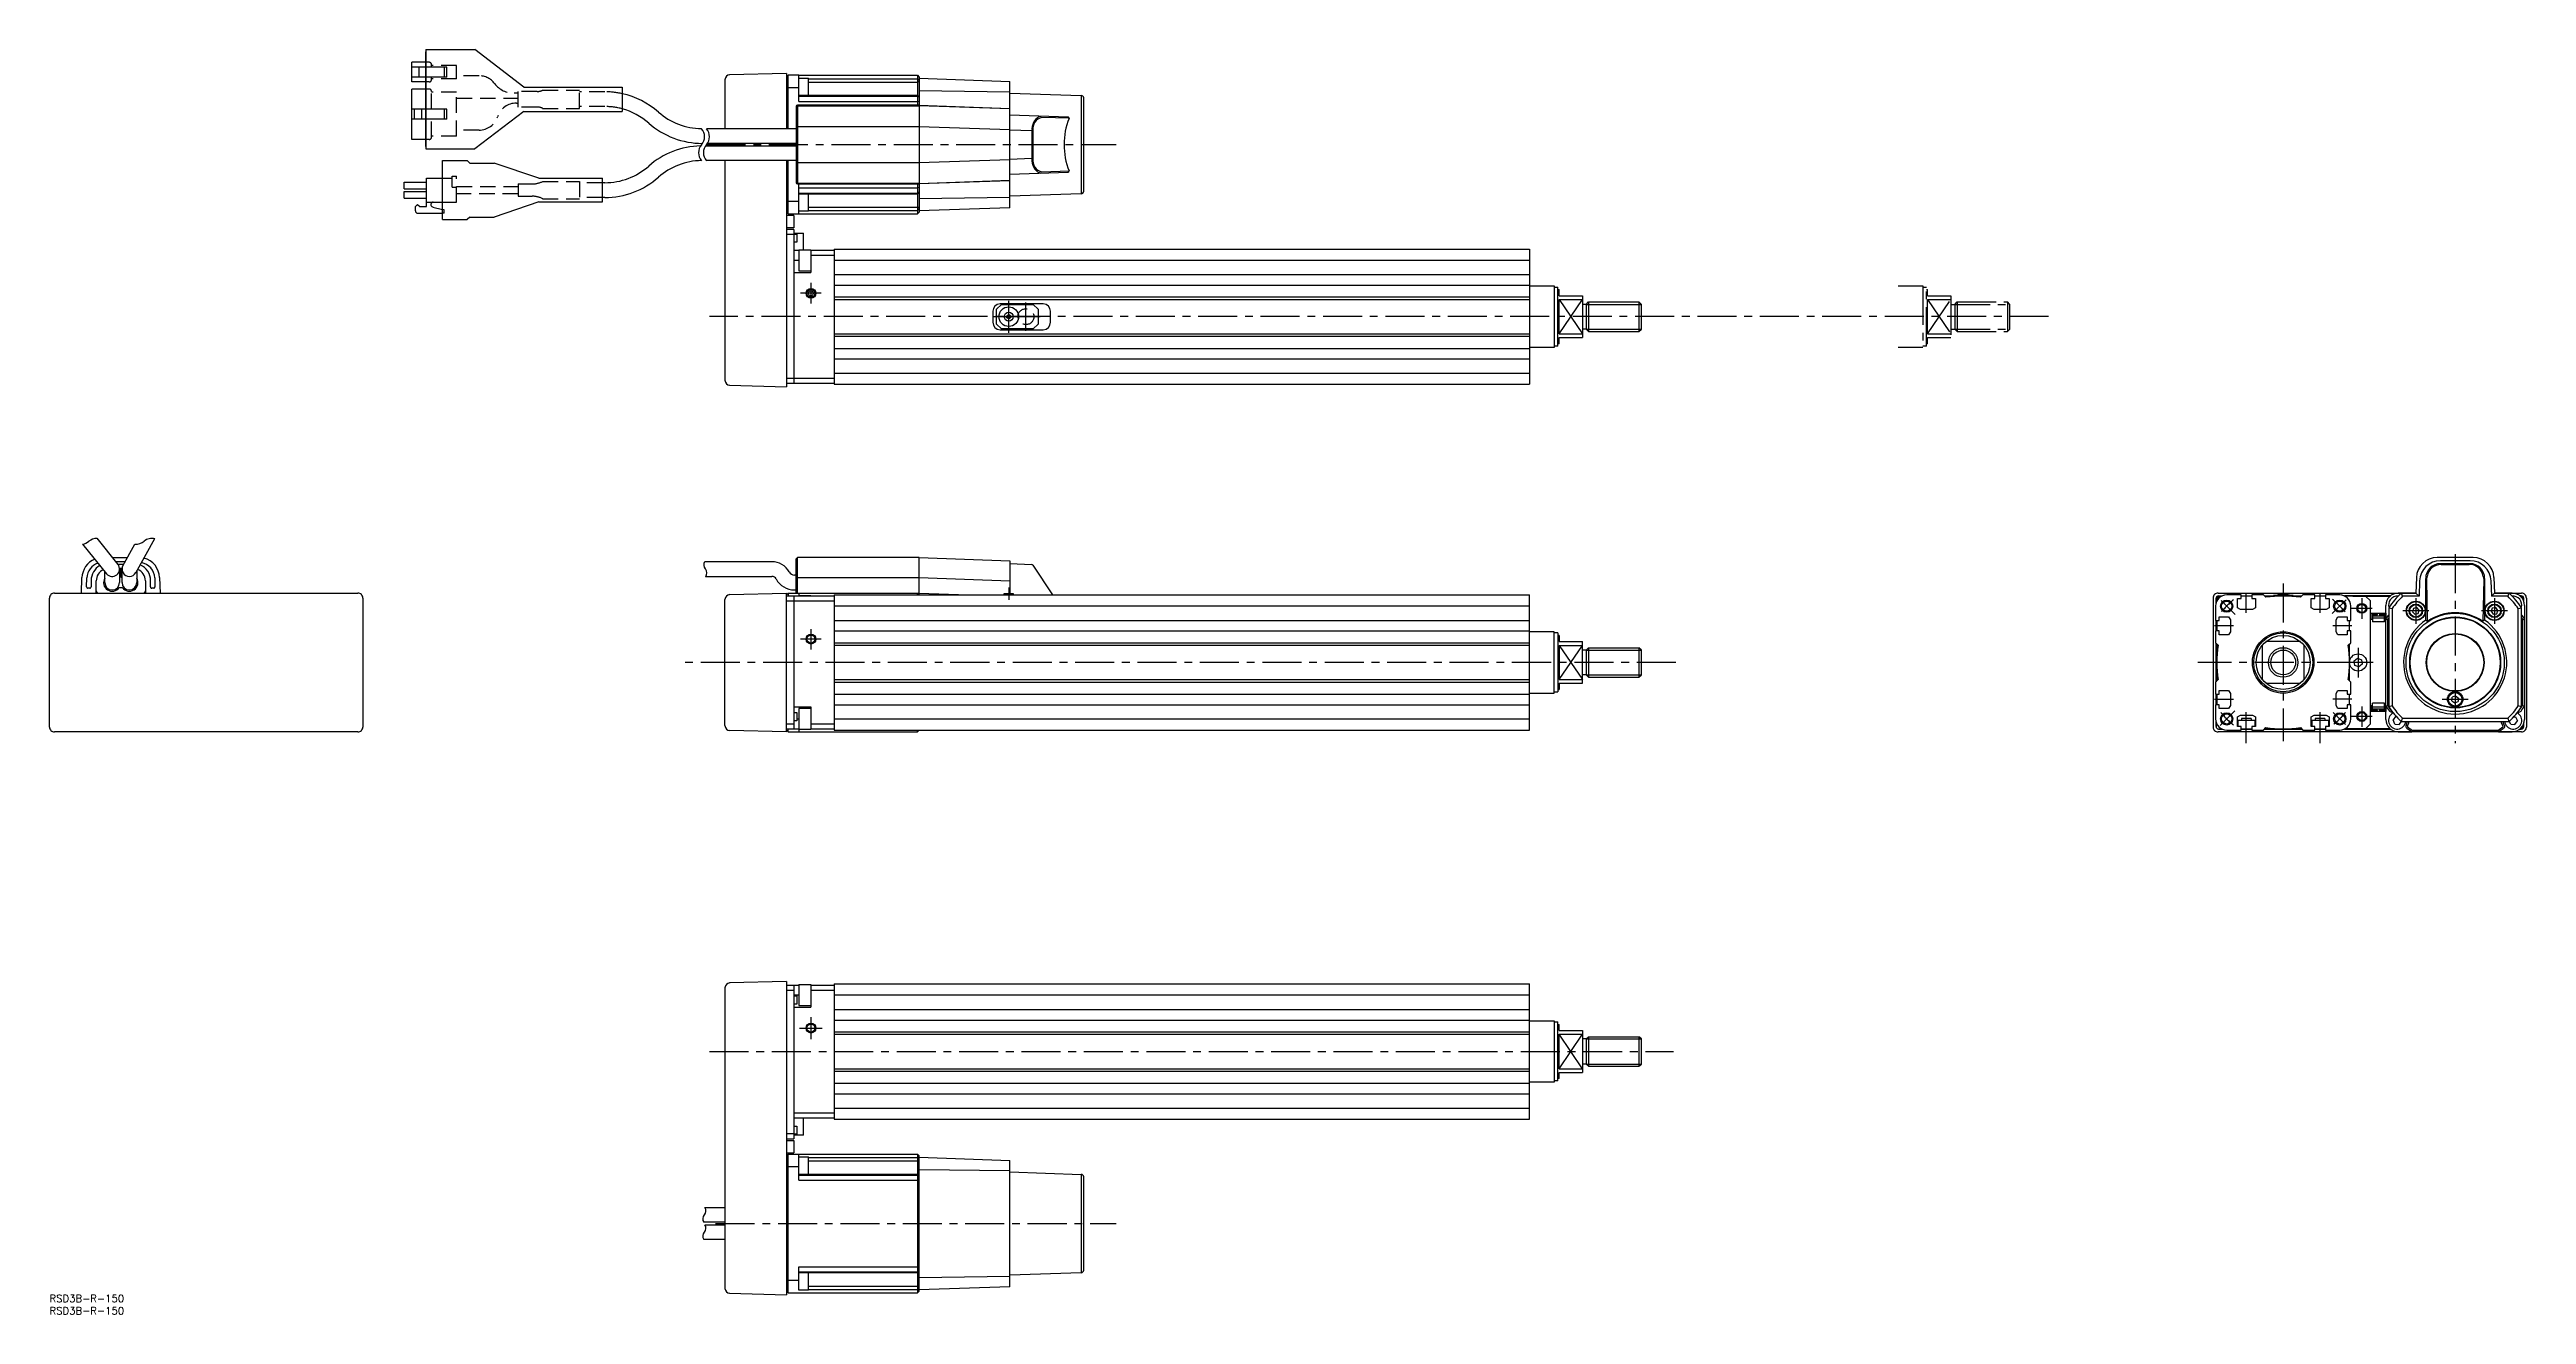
# Model space of a CAD drawing. Extents: x 0 to 1008, y -8 to 507.
import ezdxf

# ---------------------------------------------------------------- set-up
doc = ezdxf.new("R2010")
doc.units = 0
doc.header["$LTSCALE"] = 0.5
for name, pattern in [('CENTER', [50.8, 31.75, -6.35, 6.35, -6.35]), ('DASHED', [19.05, 12.7, -6.35]), ('PHANTOM', [63.5, 31.75, -6.35, 6.35, -6.35, 6.35, -6.35])]:
    doc.linetypes.add(name, pattern=pattern)
for name, color, linetype in [('MSM_CENTER', 1, 'CENTER'), ('MSM_CONTINUOUS', 7, 'CONTINUOUS'), ('MSM_DASHED', 4, 'DASHED'), ('MSM_IMAGINARY', 6, 'PHANTOM'), ('MSM_NARROW', 5, 'CONTINUOUS'), ('MSM_PART_NUMBER', 7, 'CONTINUOUS')]:
    doc.layers.add(name, color=color, linetype=linetype)
doc.styles.get("Standard").update_dxf_attribs({"font": 'txt.shx', "height": 3, "bigfont": 'bigfont.shx'})

msp = doc.modelspace()

# ---------------------------------------------------------------- linework, layer by layer
at = {"layer": 'MSM_CENTER'}
for p, q in [((267.4, 468), (434.1, 468)), ((314.1, 407.5), (305.7, 407.5)), ((309.9, 411.7), (309.9, 403.3)), ((390.4, 391.4), (390.4, 404.5)), ((397.4, 392.2), (397.4, 403.8)), ((813.6, 398), (268.6, 398)), ((383.8, 398), (396.9, 398)), ((391.6, 398), (403.2, 398)), ((979.1, 301.4), (979.1, 224.5)), ((390.4, 287.8), (390.4, 282.8)), ((889.5, 276.8), (883.9, 282.5)), ((894.1, 277.5), (894.1, 285.3)), ((909.1, 289.4), (909.1, 225.2)), ((924.1, 277.5), (924.1, 285.3)), ((929.1, 277.2), (934.7, 282.8)), ((941.1, 283.4), (941.1, 275.1)), ((963.1, 283.5), (963.1, 273)), ((995.1, 283.5), (995.1, 273)), ((881.1, 272.3), (888.9, 272.3)), ((929.3, 272.3), (937.1, 272.3)), ((945.3, 279.3), (936.9, 279.3)), ((968.4, 278.3), (957.8, 278.3)), ((1000.4, 278.3), (989.8, 278.3)), ((314.1, 266.8), (305.7, 266.8)), ((309.9, 270.9), (309.9, 262.6)), ((939.6, 263.3), (939.6, 251.2)), ((661.9, 257.3), (256.3, 257.3)), ((938.8, 257.3), (874.3, 257.3)), ((945.7, 257.3), (933.6, 257.3)), ((881.1, 242.3), (888.9, 242.3)), ((937.1, 242.3), (929.3, 242.3)), ((973.8, 242.3), (984.4, 242.3)), ((979.1, 247.5), (979.1, 237)), ((889.4, 237.6), (883.5, 231.6)), ((894.1, 224.5), (894.1, 237.1)), ((924.1, 224.5), (924.1, 237.1)), ((929.5, 236.9), (934.4, 232)), ((945.3, 235.3), (936.9, 235.3)), ((941.1, 239.4), (941.1, 231.1)), ((309.9, 113), (309.9, 104)), ((305.3, 108.5), (314.4, 108.5)), ((268.6, 99), (660.9, 99)), ((271.1, 29), (434.1, 29))]:
    msp.add_line(p, q, dxfattribs=at)
for start, end in [(128.5633, 140.3935), (39.2642, 51.8761), (218.8302, 231.467), (309.3909, 321.206)]:
    msp.add_arc((909.1, 257.3), 32.5, start, end, dxfattribs=at)
at = {"layer": 'MSM_CONTINUOUS'}
for p, q in [((153.1, 506.7), (153.1, 466.3)), ((153.1, 506.7), (173.1, 506.7)), ((153.1, 467.3), (153.1, 505.7)), ((193.1, 491.4), (173.1, 506.7)), ((147.5, 493.5), (147.5, 501.5)), ((153.1, 501.5), (147.5, 501.5)), ((153.1, 499.5), (147.5, 499.5)), ((153.1, 495.5), (147.5, 495.5)), ((150.5, 495.5), (150.5, 499.5)), ((274.9, 494.4), (274.9, 474.5)), ((299.9, 497), (276.8, 496.4)), ((299.9, 497), (299.9, 474.5)), ((300.6, 496.2), (299.9, 495.5)), ((300.6, 474.5), (300.6, 496.2)), ((304.9, 496.2), (300.6, 496.2)), ((304.9, 485.6), (304.9, 496.2)), ((304.9, 496.2), (353.2, 496.2)), ((304.9, 495.1), (308.9, 495.1)), ((308.9, 488.1), (308.9, 495.1)), ((308.9, 494.7), (353.2, 494.7)), ((353.2, 496.2), (353.2, 484)), ((353.2, 496.2), (353.9, 495.5)), ((353.9, 494.2), (353.2, 494.7)), ((353.9, 495.5), (353.9, 440.5)), ((353.9, 495), (390.9, 493.7)), ((153.1, 493.5), (147.5, 493.5)), ((153.1, 490.6), (147.5, 490.6)), ((147.5, 470.1), (147.5, 490.6)), ((193.1, 491.4), (233.1, 491.4)), ((233.1, 491.4), (233.1, 481.5)), ((299.9, 491.2), (304.9, 491.2)), ((353.9, 484), (304.4, 484)), ((304.4, 484), (304.4, 452)), ((304.9, 488.1), (353.2, 488.1)), ((304.9, 487.7), (353.2, 487.7)), ((304.9, 485.6), (353.2, 485.6)), ((308.9, 493.4), (353.2, 493.4)), ((353.9, 493.8), (353.2, 493.4)), ((353.2, 488.1), (353.9, 487.4)), ((353.9, 487.3), (353.2, 487.7)), ((353.9, 485.4), (353.2, 485.6)), ((390.9, 489.4), (353.9, 489.9)), ((353.9, 484), (390.9, 482.7)), ((390.9, 442.3), (390.9, 493.7)), ((390.9, 489), (419.9, 488)), ((419.9, 488), (419.9, 448)), ((420.9, 449), (420.9, 487)), ((153.1, 482.4), (147.5, 482.4)), ((153.1, 478.4), (147.5, 478.4)), ((148.5, 478.4), (148.5, 482.4)), ((151.5, 478.4), (151.5, 482.4)), ((193.1, 481.5), (173.1, 466.3)), ((174.8, 473.9), (174.2, 473.9)), ((193.1, 481.5), (233.1, 481.5)), ((267.4, 474.5), (303.9, 474.5)), ((303.9, 483.5), (303.9, 452.5)), ((353.9, 475.3), (303.9, 475.3)), ((304.4, 483.8), (353.9, 483.8)), ((390.9, 482.5), (353.9, 483.8)), ((390.9, 474), (353.9, 475.3)), ((414.6, 479.2), (390.9, 480)), ((390.9, 474), (399.8, 473.7)), ((403.5, 479.5), (402.9, 479.4)), ((415, 478.7), (403.9, 479)), ((153.1, 470.1), (147.5, 470.1)), ((153.1, 466.3), (173.1, 466.3)), ((267, 467.5), (303.9, 467.5)), ((303.9, 468.5), (267.7, 468.5)), ((274.9, 468.5), (274.9, 467.5)), ((299.9, 468.5), (299.9, 467.5)), ((300.6, 467.5), (300.6, 468.5)), ((399.8, 473.7), (399.8, 462.3)), ((399.8, 473.7), (400.2, 473.7)), ((400.2, 473.7), (400.2, 462.3)), ((153.4, 442.8), (153.4, 454.3)), ((153.4, 454.3), (160, 454.3)), ((160, 437.5), (160, 461.5)), ((160, 461.5), (170, 461.5)), ((171, 460.5), (170, 461.5)), ((171, 460.5), (181, 460.5)), ((199.2, 454.3), (181, 460.5)), ((199.2, 454.3), (225, 454.3)), ((225, 444.7), (225, 454.3)), ((303.9, 461.5), (267.4, 461.5)), ((274.9, 461.5), (274.9, 372.1)), ((299.9, 461.5), (299.9, 369.5)), ((300.6, 439.8), (300.6, 461.5)), ((303.9, 460.7), (353.9, 460.7)), ((353.9, 460.7), (390.9, 461.9)), ((399.8, 462.3), (390.9, 462)), ((390.9, 456), (414.6, 456.8)), ((400.2, 462.3), (399.8, 462.3)), ((402.9, 456.6), (403.5, 456.4)), ((403.9, 456.9), (415, 457.3)), ((144.4, 452.7), (153.4, 452.7)), ((144.4, 450), (144.4, 452.7)), ((144.4, 450), (153.4, 450)), ((144.4, 448.9), (153.4, 448.9)), ((144.4, 446.2), (144.4, 448.9)), ((144.4, 446.2), (153.4, 446.2)), ((149.8, 443.7), (148.9, 442.8)), ((149.8, 443.7), (150.7, 442.8)), ((153.4, 444.6), (160, 444.6)), ((199.2, 444.7), (181, 438.5)), ((199.2, 444.7), (225, 444.7)), ((226, 452.5), (225, 452.5)), ((226, 446.5), (225, 446.5)), ((304.9, 444.8), (299.9, 444.8)), ((353.9, 452.2), (304.4, 452.2)), ((304.4, 452), (353.9, 452)), ((304.9, 439.8), (304.9, 452)), ((304.9, 450.4), (353.2, 450.4)), ((304.9, 448.2), (353.2, 448.2)), ((353.2, 447.8), (304.9, 447.8)), ((308.9, 440.9), (308.9, 447.8)), ((353.2, 452), (353.2, 439.8)), ((353.9, 450.6), (353.2, 450.4)), ((353.9, 448.7), (353.2, 448.2)), ((353.9, 448.5), (353.2, 447.8)), ((353.9, 452.2), (390.9, 453.5)), ((390.9, 453.2), (353.9, 452)), ((353.9, 446.1), (390.9, 446.6)), ((419.9, 448), (390.9, 447)), ((148.9, 441), (148.9, 442.8)), ((149.8, 440.1), (160, 440.1)), ((150.7, 442.8), (153.4, 442.8)), ((156, 442.6), (160, 441.6)), ((160, 437.5), (170, 437.5)), ((171, 438.5), (170, 437.5)), ((171, 438.5), (181, 438.5)), ((299.9, 440.5), (300.6, 439.8)), ((302.9, 439.2), (299.9, 439.2)), ((302.9, 434.2), (299.9, 434.2)), ((300.6, 439.8), (304.9, 439.8)), ((302.9, 439.2), (302.9, 434.2)), ((308.9, 440.9), (304.9, 440.9)), ((304.9, 439.8), (353.2, 439.8)), ((308.9, 442.5), (353.2, 442.5)), ((308.9, 441.2), (353.2, 441.2)), ((353.9, 442.2), (353.2, 442.5)), ((353.9, 441.8), (353.2, 441.2)), ((353.9, 440.5), (353.2, 439.8)), ((390.9, 442.3), (353.9, 441)), ((302.9, 433.5), (299.9, 433.5)), ((299.9, 431.5), (302.9, 431.5)), ((302.9, 433.5), (302.9, 371)), ((302.9, 432), (306.9, 432)), ((302.9, 431.6), (304.1, 431.6)), ((304.1, 428.3), (302.9, 428.3)), ((302.9, 425), (304.9, 425)), ((304.1, 431.6), (304.1, 428.3)), ((304.9, 425.2), (309.9, 425.2)), ((304.9, 425.2), (304.9, 416.7)), ((306.9, 425.2), (306.9, 432)), ((309.9, 425.2), (309.9, 416)), ((309.9, 425), (319.4, 425)), ((319.4, 425.5), (602.4, 425.5)), ((319.4, 425.5), (319.4, 370.5)), ((602.4, 425.5), (602.4, 370.5)), ((302.9, 421), (304.9, 421)), ((302.9, 416), (309.9, 416)), ((304.9, 416.7), (309.9, 416.7)), ((309.9, 423), (319.4, 423)), ((319.4, 421), (602.4, 421)), ((319.4, 415.1), (602.4, 415.1)), ((308.7, 407.5), (309.3, 408.5)), ((309.3, 406.5), (308.7, 407.5)), ((309.3, 408.5), (310.4, 408.5)), ((310.4, 406.5), (309.3, 406.5)), ((310.4, 408.5), (311, 407.5)), ((311, 407.5), (310.4, 406.5)), ((319.4, 410.8), (602.4, 410.8)), ((319.4, 406), (602.4, 406)), ((319.4, 405), (602.4, 405)), ((602.4, 410.5), (612.4, 410.5)), ((612.4, 410.5), (612.4, 385.5)), ((612.4, 410), (613.9, 410)), ((613.9, 386), (613.9, 410)), ((613.9, 409), (614.4, 409)), ((614.4, 406.5), (614.4, 409)), ((614.4, 406.5), (623.9, 406.5)), ((614.4, 391), (614.4, 405)), ((614.4, 405), (623.9, 405)), ((623.9, 406.5), (623.9, 389.5)), ((625.4, 403), (626.4, 404)), ((626.4, 404), (646.9, 404)), ((626.4, 404), (626.4, 392)), ((647.9, 403), (646.9, 404)), ((646.9, 404), (646.9, 392)), ((383.9, 400.2), (383.9, 395.7)), ((385.4, 401), (387.4, 403)), ((385.4, 395), (385.4, 401)), ((387.4, 393), (385.4, 395)), ((404.4, 403.2), (386.9, 403.2)), ((387.4, 403), (400.4, 403)), ((389.6, 398.4), (390.4, 398.8)), ((389.6, 397.5), (389.6, 398.4)), ((390.4, 397.1), (389.6, 397.5)), ((390.4, 398.8), (391.1, 398.4)), ((391.1, 397.5), (390.4, 397.1)), ((391.1, 398.4), (391.1, 397.5)), ((400.4, 403), (402.4, 401)), ((402.4, 395), (400.4, 393)), ((402.4, 401), (402.4, 395)), ((407.4, 395.7), (407.4, 400.2)), ((625.4, 403), (623.9, 403)), ((625.4, 403), (625.4, 392.9)), ((647.9, 392.9), (647.9, 403)), ((319.4, 391), (602.4, 391)), ((319.4, 390), (602.4, 390)), ((319.4, 385.1), (602.4, 385.1)), ((386.9, 392.7), (404.4, 392.7)), ((400.4, 393), (387.4, 393)), ((612.4, 385.5), (602.4, 385.5)), ((613.9, 386), (612.4, 386)), ((614.4, 387), (613.9, 387)), ((614.4, 391), (623.9, 391)), ((614.4, 387), (614.4, 389.5)), ((614.4, 389.5), (623.9, 389.5)), ((625.4, 392.9), (623.9, 392.9)), ((626.4, 392), (625.4, 392.9)), ((626.4, 392), (646.9, 392)), ((646.9, 392), (647.9, 392.9)), ((319.4, 380.8), (602.4, 380.8)), ((319.4, 375), (602.4, 375)), ((276.8, 370.1), (299.9, 369.5)), ((299.9, 373), (319.4, 373)), ((299.9, 371), (319.4, 371)), ((304.9, 371), (304.9, 370.8)), ((309.9, 370.8), (304.9, 370.8)), ((309.9, 371), (309.9, 370.8)), ((319.4, 370.5), (602.4, 370.5)), ((13.4, 305.4), (23.2, 293.4)), ((19.2, 307.8), (27.8, 297.1)), ((29.8, 296.6), (34.7, 305.4)), ((35.1, 293.7), (42.9, 307.7)), ((22.5, 289.8), (22.5, 294.2)), ((25.6, 300), (31.7, 300)), ((26.9, 298.4), (30.8, 298.4)), ((30.2, 297.2), (27.8, 297.2)), ((29.5, 295.5), (28.5, 295.5)), ((28.5, 295.3), (28.5, 289.8)), ((28.8, 295.5), (28.8, 291.8)), ((29.2, 294), (28.8, 294)), ((29.2, 291.8), (29.2, 295.5)), ((29.5, 289.8), (29.5, 295.3)), ((35.5, 294.5), (35.5, 289.8)), ((35.5, 292.6), (35.5, 289.8)), ((294, 298.3), (266.7, 298.3)), ((303.9, 292.8), (303.2, 292.8)), ((304.4, 300), (303.9, 299.5)), ((303.9, 285.5), (303.9, 299.5)), ((353.9, 300), (304.4, 300)), ((304.4, 285.5), (304.4, 300)), ((353.9, 300), (390.9, 298.7)), ((353.9, 284.8), (353.9, 300)), ((390.9, 298.7), (390.9, 285.3)), ((390.9, 297.5), (399.8, 297.1)), ((400.2, 296.9), (408.2, 284.8)), ((986.4, 300), (971.8, 300)), ((985.2, 298.7), (973.1, 298.7)), ((973.1, 297.5), (985.1, 297.5)), ((973.4, 297.1), (984.8, 297.1)), ((0, 231), (0, 283.5)), ((2, 285.5), (125.5, 285.5)), ((13, 285.5), (13.2, 291.8)), ((15.1, 288), (15.2, 291.7)), ((16.4, 287.5), (15.6, 287.5)), ((16.9, 290.6), (16.9, 288)), ((19, 285.5), (19, 290.5)), ((28.4, 287.8), (29.6, 287.8)), ((28.8, 291.8), (28.5, 291.8)), ((29.5, 291.8), (29.2, 291.8)), ((39, 290.5), (39, 285.5)), ((41.1, 288), (41.1, 290.6)), ((42.4, 287.5), (41.6, 287.5)), ((42.8, 291.7), (42.9, 288)), ((44.8, 291.8), (45, 285.5)), ((127.5, 283.5), (127.5, 231)), ((267, 292.3), (294, 292.3)), ((274.9, 231.6), (274.9, 282.9)), ((276.8, 284.9), (299.9, 285.5)), ((299.9, 229), (299.9, 285.5)), ((299.9, 284.8), (300.6, 285.5)), ((299.9, 284.8), (300.6, 285.5)), ((319.4, 284.3), (299.9, 284.3)), ((300.6, 285.5), (353.9, 285.5)), ((300.6, 285.5), (300.6, 284.3)), ((302.9, 284.3), (302.9, 230.3)), ((303.2, 286.8), (303.9, 286.8)), ((304.4, 291.8), (353.9, 291.8)), ((304.9, 285.5), (304.9, 284.3)), ((304.9, 284.5), (309.9, 284.5)), ((309.9, 284.5), (309.9, 284.3)), ((319.4, 284.8), (602.4, 284.8)), ((319.4, 284.8), (319.4, 229.8)), ((353.2, 284.8), (353.2, 285.5)), ((353.2, 285.5), (353.9, 284.8)), ((353.9, 291.8), (390.9, 290.5)), ((353.9, 285.5), (373.9, 284.8)), ((387.7, 284.8), (388.6, 284.9)), ((388.6, 284.9), (388.6, 285.3)), ((388.6, 285.3), (392.2, 285.3)), ((388.6, 284.9), (392.2, 284.9)), ((392.2, 285.3), (392.2, 284.9)), ((392.2, 284.9), (393, 284.8)), ((602.4, 229.8), (602.4, 284.8)), ((880.6, 283.5), (880.6, 231)), ((881.8, 281.4), (881.8, 283.4)), ((881.8, 283.3), (881.8, 281.6)), ((882.1, 283.3), (883.1, 284.3)), ((882.1, 283.3), (882.1, 282.3)), ((882.6, 285.5), (963.1, 285.5)), ((882.8, 284.4), (884.3, 284.4)), ((884.2, 284.3), (882.8, 284.3)), ((884.1, 284.3), (883.1, 284.3)), ((892, 284.8), (886.1, 284.8)), ((890.5, 279.5), (890.5, 283.3)), ((890.5, 283.3), (892, 283.3)), ((892, 283.3), (892, 284.8)), ((892, 284.4), (896.3, 284.4)), ((896.3, 284.3), (892, 284.3)), ((896.3, 284.3), (892, 284.3)), ((901.1, 284.8), (896.3, 284.8)), ((896.3, 284.8), (896.3, 283.3)), ((896.3, 283.3), (897.8, 283.3)), ((897.8, 283.3), (897.8, 279.5)), ((902.1, 283.8), (901.1, 284.8)), ((901.5, 284.4), (905.1, 284.4)), ((905.1, 284.3), (901.5, 284.3)), ((905.2, 284.3), (901.6, 284.3)), ((904.1, 284), (904.1, 284.1)), ((904.6, 284.1), (904.1, 284.1)), ((905.1, 284.6), (907.3, 284.9)), ((905.2, 284.1), (905.1, 284.6)), ((913.1, 284.6), (905.1, 284.6)), ((907.3, 284.9), (907.3, 285.3)), ((910.9, 285.3), (907.3, 285.3)), ((910.9, 284.9), (907.3, 284.9)), ((910.9, 285.3), (910.9, 284.9)), ((910.9, 284.9), (913.1, 284.6)), ((913.1, 284.6), (913.1, 284.1)), ((913.1, 284.4), (916.7, 284.4)), ((916.7, 284.3), (913.1, 284.3)), ((916.6, 284.3), (913.1, 284.3)), ((914.1, 284.1), (913.6, 284.1)), ((914.1, 284), (914.1, 284.1)), ((917.1, 284.8), (916.1, 283.8)), ((922, 284.8), (917.1, 284.8)), ((920.5, 279.5), (920.5, 283.3)), ((920.5, 283.3), (922, 283.3)), ((922, 283.3), (922, 284.8)), ((922, 284.4), (926.3, 284.4)), ((926.3, 284.3), (922, 284.3)), ((926.3, 284.3), (922, 284.3)), ((932.1, 284.8), (926.3, 284.8)), ((926.3, 284.8), (926.3, 283.3)), ((926.3, 283.3), (927.8, 283.3)), ((927.8, 283.3), (927.8, 279.5)), ((952.8, 284.4), (934, 284.4)), ((937.4, 284.3), (934.1, 284.3)), ((952.7, 284.3), (934.2, 284.3)), ((937.4, 284.3), (937.4, 284.3)), ((937.4, 284.3), (937.4, 284.3)), ((937.4, 284.3), (937.4, 284.3)), ((937.4, 284.3), (952.8, 284.3)), ((942.6, 284.3), (944.6, 282.3)), ((963.1, 285.5), (955.9, 285.5)), ((957.7, 284.2), (957.2, 285.5)), ((964.4, 284.2), (957.7, 284.2)), ((963.3, 291.8), (963.1, 285.5)), ((963.1, 285.5), (964.4, 284.2)), ((964.6, 290.5), (964.4, 284.2)), ((967.1, 274.5), (967.1, 291.5)), ((967.6, 291), (967.7, 292.3)), ((967.9, 274.1), (967.6, 291)), ((990.7, 291), (990.3, 274.1)), ((990.5, 292.3), (990.7, 291)), ((991.1, 291.5), (991.1, 274.5)), ((993.6, 290.5), (993.9, 284.2)), ((993.9, 284.2), (995.1, 285.5)), ((1000.5, 284.2), (993.9, 284.2)), ((994.9, 291.8), (995.1, 285.5)), ((1002.3, 285.5), (995.1, 285.5)), ((995.1, 285.5), (1006.1, 285.5)), ((1001, 285.5), (1000.5, 284.2)), ((1006, 284.4), (1005.4, 284.4)), ((1005.5, 284.3), (1005.9, 284.3)), ((1005.6, 284.3), (1005.6, 284.3)), ((1006.6, 283.3), (1005.6, 284.3)), ((1005.9, 284.3), (1006, 284.4)), ((1006.6, 283.3), (1006.6, 283)), ((1007, 283.4), (1006.9, 283.3)), ((1006.9, 283.3), (1006.9, 282.4)), ((1007, 282.3), (1007, 283.4)), ((1008.1, 283.5), (1008.1, 231)), ((299.9, 282.3), (319.4, 282.3)), ((319.4, 280.3), (602.4, 280.3)), ((319.4, 274.4), (602.4, 274.4)), ((881.6, 280.3), (881.6, 274.4)), ((881.6, 274.4), (883.1, 274.4)), ((881.8, 270.1), (881.8, 274.4)), ((881.8, 274.4), (881.8, 270.1)), ((882.1, 274.4), (882.1, 270.1)), ((883.1, 274.4), (883.1, 275.9)), ((883.1, 275.9), (886.9, 275.9)), ((886.9, 275.9), (887.6, 274.7)), ((887.6, 274.7), (887.6, 269.8)), ((891.7, 278.8), (890.5, 279.5)), ((896.6, 278.8), (891.7, 278.8)), ((897.8, 279.5), (896.6, 278.8)), ((921.7, 278.8), (920.5, 279.5)), ((926.6, 278.8), (921.7, 278.8)), ((927.8, 279.5), (926.6, 278.8)), ((930.6, 274.7), (931.3, 275.9)), ((930.6, 269.8), (930.6, 274.7)), ((931.3, 275.9), (935.1, 275.9)), ((935.1, 275.9), (935.1, 274.4)), ((935.1, 274.4), (936.6, 274.4)), ((936.1, 270.1), (936.1, 274.4)), ((936.6, 274.4), (936.6, 280.3)), ((944.6, 232.3), (944.6, 282.3)), ((944.9, 274.8), (944.9, 277.3)), ((944.9, 277.3), (950.9, 277.3)), ((945.4, 274.8), (944.9, 274.8)), ((945.4, 277.3), (945.4, 273.8)), ((945.4, 276.8), (947.4, 276.8)), ((946.9, 276.3), (945.4, 276.3)), ((945.4, 276.2), (950.4, 276.2)), ((950.4, 275.3), (945.4, 275.3)), ((950.4, 273.8), (945.4, 273.8)), ((946.9, 277.3), (946.9, 276.3)), ((946.9, 276.3), (946.9, 276.3)), ((946.9, 276.3), (948.8, 276.3)), ((947.4, 277.3), (947.4, 276.8)), ((947.4, 276.8), (947.4, 277.3)), ((947.4, 276.8), (947.4, 276.8)), ((948.3, 277.3), (948.3, 276.8)), ((948.3, 276.8), (948.4, 276.8)), ((948.4, 276.8), (948.4, 277.3)), ((948.4, 276.8), (950.4, 276.8)), ((948.9, 276.3), (948.8, 276.3)), ((948.9, 277.3), (948.9, 276.3)), ((950.4, 276.3), (948.9, 276.3)), ((950.4, 273.8), (950.4, 277.3)), ((950.9, 274.8), (950.4, 274.8)), ((950.9, 234.1), (950.9, 280.5)), ((950.9, 277.3), (950.9, 274.8)), ((950.9, 274.9), (951.6, 274.7)), ((951.6, 274.7), (951.6, 239.8)), ((952.1, 279.5), (953.4, 279.2)), ((952.1, 279.5), (952.1, 239.2)), ((953.4, 279.2), (953.4, 239.6)), ((962.1, 279.3), (961.7, 277.9)), ((961.7, 277.9), (962.7, 276.9)), ((963.5, 279.7), (962.1, 279.3)), ((962.7, 276.9), (964.1, 277.2)), ((964.5, 278.6), (963.5, 279.7)), ((964.1, 277.2), (964.5, 278.6)), ((967.1, 274.5), (967.9, 274.1)), ((991.1, 274.5), (990.3, 274.1)), ((994.2, 279.4), (993.7, 278.1)), ((993.7, 278.1), (994.6, 276.9)), ((995.7, 279.6), (994.2, 279.4)), ((994.6, 276.9), (996, 277.1)), ((996.5, 278.4), (995.7, 279.6)), ((996, 277.1), (996.5, 278.4)), ((1004.8, 279.2), (1006.1, 279.5)), ((1004.8, 239.6), (1004.8, 279.2)), ((1006.1, 239.2), (1006.1, 279.5)), ((1006.6, 274.7), (1007.3, 274.9)), ((1006.6, 239.8), (1006.6, 274.7)), ((1007.3, 280.5), (1007.3, 234.1)), ((319.4, 270.1), (602.4, 270.1)), ((319.4, 265.3), (602.4, 265.3)), ((319.4, 264.3), (602.4, 264.3)), ((612.4, 269.8), (602.4, 269.8)), ((612.4, 244.8), (612.4, 269.8)), ((613.9, 269.3), (612.4, 269.3)), ((613.9, 269.3), (613.9, 245.3)), ((614.4, 268.3), (613.9, 268.3)), ((614.4, 268.3), (614.4, 265.8)), ((614.4, 265.8), (623.9, 265.8)), ((614.4, 264.2), (623.9, 264.2)), ((614.4, 264.2), (614.4, 250.3)), ((623.9, 248.8), (623.9, 265.8)), ((625.4, 262.3), (623.9, 262.3)), ((625.4, 262.3), (626.4, 263.3)), ((625.4, 262.3), (625.4, 252.2)), ((626.4, 263.3), (646.9, 263.3)), ((626.4, 263.3), (626.4, 251.3)), ((647.9, 262.3), (646.9, 263.3)), ((646.9, 263.3), (646.9, 251.3)), ((647.9, 252.2), (647.9, 262.3)), ((881.6, 270.1), (881.6, 265.3)), ((883.1, 270.1), (881.6, 270.1)), ((881.6, 265.3), (882.6, 264.3)), ((881.8, 249.4), (881.8, 265.1)), ((881.8, 265.1), (881.8, 249.4)), ((882.1, 264.8), (882.1, 249.8)), ((883.1, 268.6), (883.1, 270.1)), ((886.9, 268.6), (883.1, 268.6)), ((887.6, 269.8), (886.9, 268.6)), ((900.6, 264.2), (900.6, 250.3)), ((916.1, 265.8), (902.1, 265.8)), ((917.6, 250.3), (917.6, 264.2)), ((931.3, 268.6), (930.6, 269.8)), ((935.1, 268.6), (931.3, 268.6)), ((936.6, 270.1), (935.1, 270.1)), ((935.1, 270.1), (935.1, 268.6)), ((935.6, 264.3), (936.6, 265.3)), ((936.1, 249.8), (936.1, 264.8)), ((936.6, 265.3), (936.6, 270.1)), ((625.4, 252.2), (623.9, 252.2)), ((626.4, 251.3), (625.4, 252.2)), ((646.9, 251.3), (647.9, 252.2)), ((938, 257.9), (939.3, 259)), ((938.2, 256.1), (938, 257.9)), ((939.9, 255.5), (938.2, 256.1)), ((939.3, 259), (941, 258.4)), ((941.3, 256.6), (939.9, 255.5)), ((941, 258.4), (941.3, 256.6)), ((319.4, 250.3), (602.4, 250.3)), ((319.4, 249.3), (602.4, 249.3)), ((319.4, 244.4), (602.4, 244.4)), ((602.4, 244.8), (612.4, 244.8)), ((612.4, 245.3), (613.9, 245.3)), ((613.9, 246.3), (614.4, 246.3)), ((614.4, 250.3), (623.9, 250.3)), ((614.4, 248.8), (623.9, 248.8)), ((614.4, 248.8), (614.4, 246.3)), ((626.4, 251.3), (646.9, 251.3)), ((882.6, 250.3), (881.6, 249.3)), ((881.6, 249.3), (881.6, 244.4)), ((881.6, 244.4), (883.1, 244.4)), ((881.8, 240.1), (881.8, 244.4)), ((881.8, 244.4), (881.8, 240.1)), ((882.1, 244.4), (882.1, 240.1)), ((883.1, 244.4), (883.1, 245.9)), ((883.1, 245.9), (886.9, 245.9)), ((886.9, 245.9), (887.6, 244.7)), ((887.6, 244.7), (887.6, 239.8)), ((902.1, 248.8), (916.1, 248.8)), ((930.6, 244.7), (931.3, 245.9)), ((930.6, 239.8), (930.6, 244.7)), ((931.3, 245.9), (935.1, 245.9)), ((935.1, 245.9), (935.1, 244.4)), ((935.1, 244.4), (936.6, 244.4)), ((936.6, 249.3), (935.6, 250.3)), ((936.1, 240.1), (936.1, 244.4)), ((936.6, 244.4), (936.6, 249.3)), ((977.7, 241.7), (977.9, 243.2)), ((979.3, 243.7), (977.9, 243.2)), ((979.3, 243.7), (980.5, 242.8)), ((980.5, 242.8), (980.3, 241.4)), ((299.9, 232.3), (302.9, 232.3)), ((302.9, 239.3), (309.9, 239.3)), ((302.9, 236.9), (304.1, 236.9)), ((304.1, 233.6), (302.9, 233.6)), ((304.1, 236.9), (304.1, 233.6)), ((304.1, 234.3), (304.9, 234.3)), ((309.9, 238.5), (304.9, 238.5)), ((304.9, 238.5), (304.9, 229.1)), ((309.9, 239.3), (309.9, 230)), ((309.9, 232.3), (319.4, 232.3)), ((319.4, 240.1), (602.4, 240.1)), ((319.4, 234.3), (602.4, 234.3)), ((881.6, 240.1), (881.6, 234.3)), ((883.1, 240.1), (881.6, 240.1)), ((881.8, 231.2), (881.8, 233.1)), ((881.8, 233), (881.8, 231.2)), ((883.1, 238.6), (883.1, 240.1)), ((886.9, 238.6), (883.1, 238.6)), ((887.6, 239.8), (886.9, 238.6)), ((890.5, 235.1), (891.7, 235.8)), ((890.5, 231.3), (890.5, 235.1)), ((897.5, 233.7), (890.7, 233.7)), ((890.7, 233.7), (890.7, 231.3)), ((891.7, 235.8), (896.6, 235.8)), ((896.1, 234.5), (892.1, 234.5)), ((892.1, 234.5), (892.1, 233.7)), ((896.1, 234.5), (896.1, 233.7)), ((896.6, 235.8), (897.8, 235.1)), ((897.5, 233.7), (897.5, 231.3)), ((897.8, 235.1), (897.8, 231.3)), ((920.5, 235.1), (921.7, 235.8)), ((920.5, 231.3), (920.5, 235.1)), ((927.5, 233.7), (920.7, 233.7)), ((920.7, 233.7), (920.7, 231.3)), ((921.7, 235.8), (926.6, 235.8)), ((926.1, 234.5), (922.1, 234.5)), ((922.1, 234.5), (922.1, 233.7)), ((926.1, 234.5), (926.1, 233.7)), ((926.6, 235.8), (927.8, 235.1)), ((927.5, 233.7), (927.5, 231.3)), ((927.8, 235.1), (927.8, 231.3)), ((931.3, 238.6), (930.6, 239.8)), ((935.1, 238.6), (931.3, 238.6)), ((936.6, 240.1), (935.1, 240.1)), ((935.1, 240.1), (935.1, 238.6)), ((936.6, 234.3), (936.6, 240.1)), ((944.6, 232.3), (942.6, 230.3)), ((944.9, 237.3), (944.9, 239.8)), ((944.9, 239.8), (945.4, 239.8)), ((950.9, 237.3), (944.9, 237.3)), ((945.3, 239.8), (945.4, 239.7)), ((950.4, 240.7), (945.4, 240.7)), ((945.4, 237.3), (945.4, 240.7)), ((945.4, 239.2), (950.4, 239.2)), ((950.4, 238.3), (945.4, 238.3)), ((945.4, 238.2), (946.9, 238.2)), ((947.4, 237.7), (945.4, 237.7)), ((948.8, 238.3), (946.9, 238.3)), ((946.9, 238.2), (946.9, 238.3)), ((946.9, 237.3), (946.9, 238.2)), ((947.4, 237.7), (947.4, 237.7)), ((947.4, 237.7), (947.4, 237.3)), ((947.4, 237.7), (947.4, 237.3)), ((948.4, 237.7), (948.3, 237.7)), ((948.3, 237.7), (948.3, 237.3)), ((950.4, 237.7), (948.4, 237.7)), ((948.4, 237.3), (948.4, 237.7)), ((948.9, 238.2), (948.8, 238.3)), ((948.9, 238.2), (950.4, 238.2)), ((948.9, 237.3), (948.9, 238.2)), ((950.4, 237.3), (950.4, 240.7)), ((950.4, 239.8), (950.9, 239.8)), ((950.4, 239.8), (950.4, 239.7)), ((950.9, 239.6), (951.6, 239.8)), ((950.9, 239.8), (950.9, 237.3)), ((953.4, 239.6), (952.1, 239.2)), ((954.8, 235.3), (953.8, 233.9)), ((954.5, 232.2), (953.8, 233.9)), ((954.5, 232.2), (956.3, 232.1)), ((954.8, 235.3), (955.2, 235.3)), ((956.3, 232.1), (957.2, 233.3)), ((957.2, 233.3), (957.7, 234.6)), ((957.2, 233.3), (1001, 233.3)), ((957.7, 234.6), (1000.5, 234.6)), ((959.1, 231.8), (959.5, 233)), ((959.5, 233), (959.6, 233.3)), ((959.7, 231.5), (960.2, 232.7)), ((960.2, 232.7), (960.3, 233.3)), ((977.7, 241.7), (978.9, 240.8)), ((978.9, 240.8), (980.3, 241.4)), ((998, 232.7), (998, 233.3)), ((998.5, 231.5), (998, 232.7)), ((998.7, 233), (998.7, 233.3)), ((999.1, 231.8), (998.7, 233)), ((1000.5, 234.6), (1001, 233.3)), ((1001.7, 232.2), (1001.1, 233.4)), ((1001.7, 232.2), (1003.4, 232.1)), ((1003, 235.2), (1003.7, 235.1)), ((1003.4, 232.1), (1004.5, 233.5)), ((1003.7, 235.1), (1004.5, 233.5)), ((1006.1, 239.2), (1004.8, 239.6)), ((1006.6, 239.8), (1007.3, 239.6)), ((1006.9, 232.2), (1006.9, 231.2)), ((1007, 231.2), (1007, 232.2)), ((125.5, 229), (2, 229)), ((299.9, 229), (276.8, 229.6)), ((299.9, 230.3), (304.9, 230.3)), ((300.6, 229.1), (299.9, 229.8)), ((299.9, 229.8), (300.6, 229.1)), ((300.6, 229.1), (300.6, 230.3)), ((300.6, 229.1), (353.2, 229.1)), ((309.9, 230), (304.9, 230)), ((309.9, 230.3), (319.4, 230.3)), ((319.4, 229.8), (602.4, 229.8)), ((353.2, 229.1), (353.9, 229.8)), ((353.2, 229.1), (353.2, 229.8)), ((1006.1, 229), (882.6, 229)), ((884.3, 230.2), (882.8, 230.2)), ((882.8, 230.2), (884.2, 230.2)), ((886.1, 229.8), (892, 229.8)), ((892, 231.3), (890.5, 231.3)), ((892, 229.8), (892, 231.3)), ((892, 230.3), (896.3, 230.3)), ((896.3, 230.2), (892, 230.2)), ((892, 230.2), (896.3, 230.2)), ((897.8, 231.3), (896.3, 231.3)), ((896.3, 231.3), (896.3, 229.8)), ((896.3, 229.8), (901.1, 229.8)), ((901.1, 229.8), (902.1, 230.8)), ((916.7, 230.2), (901.5, 230.2)), ((901.5, 230.2), (916.7, 230.2)), ((901.6, 230.3), (909.1, 230.3)), ((901.6, 230.3), (916.6, 230.3)), ((916.1, 230.8), (917.1, 229.8)), ((917.1, 229.8), (922, 229.8)), ((922, 231.3), (920.5, 231.3)), ((922, 229.8), (922, 231.3)), ((922, 230.3), (926.3, 230.3)), ((926.3, 230.2), (922, 230.2)), ((922, 230.2), (926.3, 230.2)), ((927.8, 231.3), (926.3, 231.3)), ((926.3, 231.3), (926.3, 229.8)), ((926.3, 229.8), (932.1, 229.8)), ((934, 230.2), (952.8, 230.2)), ((934.1, 230.2), (937.4, 230.2)), ((952.7, 230.3), (934.2, 230.3)), ((937.4, 230.2), (937.4, 230.3)), ((937.4, 230.2), (937.4, 230.3)), ((937.4, 230.2), (937.4, 230.2)), ((952.8, 230.2), (937.4, 230.2)), ((955.9, 229.1), (961.5, 229.1)), ((961.5, 229.1), (961.7, 229.8)), ((996.7, 229.1), (961.5, 229.1)), ((961.7, 229.8), (996.5, 229.8)), ((996.7, 229.1), (996.5, 229.8)), ((996.7, 229.1), (1002.3, 229.1)), ((1005.4, 230.2), (1006, 230.2)), ((1005.9, 230.2), (1005.5, 230.2)), ((1005.6, 230.3), (1006.6, 231.3)), ((1005.6, 230.3), (1005.6, 230.3)), ((1006, 230.2), (1005.9, 230.2)), ((1006.6, 231.5), (1006.6, 231.3)), ((1006.9, 231.2), (1007, 231.2)), ((274.9, 124.9), (274.9, 2.6)), ((299.9, 127.5), (276.8, 126.9)), ((299.9, 127.5), (299.9, 0)), ((299.9, 126), (304.9, 126)), ((299.9, 124), (302.9, 124)), ((302.9, 126), (302.9, 63.5)), ((302.9, 122), (304.9, 122)), ((302.9, 121.6), (304.1, 121.6)), ((304.1, 121.6), (304.1, 118.3)), ((304.9, 126.2), (304.9, 117.7)), ((304.9, 126.2), (309.9, 126.2)), ((309.9, 126.2), (309.9, 117)), ((309.9, 126), (319.4, 126)), ((309.9, 124), (319.4, 124)), ((319.4, 126.5), (319.4, 71.5)), ((319.4, 126.5), (602.4, 126.5)), ((319.4, 122), (602.4, 122)), ((602.4, 71.5), (602.4, 126.5)), ((304.1, 118.3), (302.9, 118.3)), ((302.9, 117), (309.9, 117)), ((304.9, 117.7), (309.9, 117.7)), ((319.4, 116.1), (602.4, 116.1)), ((319.4, 111.8), (602.4, 111.8)), ((602.4, 111.5), (612.4, 111.5)), ((612.4, 111.5), (612.4, 86.5)), ((612.4, 111), (613.9, 111)), ((613.9, 87), (613.9, 111)), ((319.4, 107), (602.4, 107)), ((319.4, 106), (602.4, 106)), ((613.9, 110), (614.4, 110)), ((614.4, 107.5), (614.4, 110)), ((614.4, 107.5), (623.9, 107.5)), ((614.4, 106), (623.9, 106)), ((614.4, 92), (614.4, 106)), ((623.9, 107.5), (623.9, 90.5)), ((625.4, 104.1), (623.9, 104.1)), ((625.4, 104.1), (626.4, 105)), ((625.4, 104.1), (625.4, 93.9)), ((626.4, 105), (646.9, 105)), ((626.4, 105), (626.4, 93)), ((647.9, 104.1), (646.9, 105)), ((646.9, 105), (646.9, 93)), ((647.9, 93.9), (647.9, 104.1)), ((319.4, 92), (602.4, 92)), ((319.4, 91), (602.4, 91)), ((614.4, 92), (623.9, 92)), ((625.4, 93.9), (623.9, 93.9)), ((626.4, 93), (625.4, 93.9)), ((626.4, 93), (646.9, 93)), ((646.9, 93), (647.9, 93.9)), ((319.4, 86.1), (602.4, 86.1)), ((319.4, 81.8), (602.4, 81.8)), ((612.4, 86.5), (602.4, 86.5)), ((613.9, 87), (612.4, 87)), ((614.4, 88), (613.9, 88)), ((614.4, 90.5), (623.9, 90.5)), ((614.4, 88), (614.4, 90.5)), ((302.9, 74), (319.4, 74)), ((302.9, 72), (319.4, 72)), ((306.9, 65), (306.9, 71.8)), ((309.9, 71.8), (306.9, 71.8)), ((309.9, 72), (309.9, 71.8)), ((319.4, 76), (602.4, 76)), ((319.4, 71.5), (602.4, 71.5)), ((302.9, 65.5), (299.9, 65.5)), ((299.9, 63.5), (302.9, 63.5)), ((299.9, 62.8), (302.9, 62.8)), ((302.9, 68.6), (304.1, 68.6)), ((304.1, 65.3), (302.9, 65.3)), ((306.9, 65), (302.9, 65)), ((302.9, 62.8), (302.9, 57.7)), ((304.1, 68.6), (304.1, 65.3)), ((299.9, 57.7), (302.9, 57.7)), ((299.9, 56.5), (300.6, 57.2)), ((299.9, 52.2), (304.9, 52.2)), ((300.6, 57.2), (353.2, 57.2)), ((300.6, 0.8), (300.6, 57.2)), ((304.9, 46.6), (304.9, 57.2)), ((304.9, 56.1), (308.9, 56.1)), ((308.9, 49.1), (308.9, 56.1)), ((308.9, 55.8), (353.2, 55.8)), ((308.9, 54.5), (353.2, 54.5)), ((353.9, 56.5), (353.2, 57.2)), ((353.2, 57.2), (353.2, 0.8)), ((353.2, 55.8), (353.9, 55.2)), ((353.2, 54.5), (353.9, 54.8)), ((353.9, 1.5), (353.9, 56.5)), ((353.9, 56), (390.9, 54.7)), ((390.9, 50.4), (353.9, 50.9)), ((390.9, 3.3), (390.9, 54.7)), ((304.9, 49.1), (353.2, 49.1)), ((304.9, 48.7), (353.2, 48.7)), ((304.9, 46.6), (353.2, 46.6)), ((353.2, 49.1), (353.9, 48.4)), ((353.2, 48.7), (353.9, 48.3)), ((353.2, 46.6), (353.9, 46.4)), ((390.9, 50), (419.9, 49)), ((419.9, 49), (419.9, 9)), ((420.9, 10), (420.9, 48)), ((266.7, 35.5), (274.9, 35.5)), ((274.9, 29.5), (266.3, 29.5)), ((274.9, 22.5), (266.3, 22.5)), ((266.7, 28.5), (274.9, 28.5)), ((304.9, 11.4), (353.2, 11.4)), ((304.9, 1.9), (304.9, 11.4)), ((353.2, 11.4), (353.9, 11.6)), ((276.8, 0.6), (299.9, 0)), ((304.9, 5.8), (299.9, 5.8)), ((300.6, 0.8), (299.9, 1.5)), ((300.6, 0.8), (353.2, 0.8)), ((304.9, 9.3), (353.2, 9.3)), ((353.2, 8.9), (304.9, 8.9)), ((308.9, 1.9), (304.9, 1.9)), ((308.9, 1.9), (308.9, 8.9)), ((308.9, 3.5), (353.2, 3.5)), ((308.9, 2.2), (353.2, 2.2)), ((353.2, 9.3), (353.9, 9.7)), ((353.9, 9.6), (353.2, 8.9)), ((353.2, 3.5), (353.9, 3.2)), ((353.2, 2.2), (353.9, 2.8)), ((353.2, 0.8), (353.9, 1.5)), ((353.9, 7.1), (390.9, 7.6)), ((390.9, 3.3), (353.9, 2)), ((419.9, 9), (390.9, 8))]:
    msp.add_line(p, q, dxfattribs=at)
for centre, radius in [((309.9, 407.5), 1.62), ((390.4, 398), 4), ((390.4, 398), 1.8), ((886.1, 280.2), 2.07), ((932.1, 280.2), 2.07), ((941.1, 279.3), 1.62), ((979.1, 257.3), 20), ((963.1, 278.3), 3.93), ((963.1, 278.3), 3.85), ((963.1, 278.3), 3.75), ((963.1, 278.3), 2.75), ((963.1, 278.3), 2.55), ((979.1, 257.3), 18.5), ((979.1, 257.3), 18.3), ((995.1, 278.3), 3.93), ((995.1, 278.3), 3.85), ((995.1, 278.3), 3.75), ((995.1, 278.3), 2.75), ((995.1, 278.3), 2.55), ((309.9, 266.8), 1.62), ((909.1, 257.3), 12.5), ((909.1, 257.3), 12), ((909.1, 257.3), 11), ((909.1, 257.3), 6), ((979.1, 257.3), 11.8), ((979.1, 257.3), 11.6), ((939.6, 257.3), 3.5), ((979.1, 242.3), 3.12), ((979.1, 242.3), 3), ((979.1, 242.3), 2.75), ((886.1, 234.3), 2.07), ((932.1, 234.3), 2.07), ((941.1, 235.3), 1.62), ((309.9, 108.5), 1.62)]:
    msp.add_circle(centre, radius, dxfattribs=at)
for centre, radius, start, end in [((276.9, 494.4), 2, 91.5, 180), ((226, 456.5), 33, 48.5904, 77.607), ((304.4, 483.5), 0.5, 90.0185, 180.0156), ((419.9, 487), 1, 0, 88), ((226, 456.5), 27, 48.5904, 74.7929), ((265.7, 501.5), 33, 228.5904, 270), ((265.7, 501.5), 27, 228.5904, 269.2183), ((304.4, 483.3), 0.5, 89.9827, 179.9814), ((405.6, 474.3), 5.77, 118.2077, 186.4126), ((405, 474.4), 4.82, 103.2344, 188.1199), ((441.9, 468), 29, 158.3718, 201.6282), ((414.6, 478.8), 0.355, 335.3729, 99.2264), ((265.7, 434.5), 33, 91.3249, 131.4096), ((226, 479.5), 27, 270, 311.4096), ((226, 479.5), 33, 270, 311.4096), ((265.7, 434.5), 27, 90.7726, 131.4096), ((405.6, 461.6), 5.78, 173.5902, 241.7862), ((405, 461.6), 4.82, 171.88, 256.7657), ((414.6, 457.2), 0.355, 260.7737, 24.6273), ((156.2, 443.6), 1.01, 90, 255.6186), ((304.4, 452.7), 0.5, 180.0196, 270.0162), ((304.4, 452.5), 0.5, 179.984, 269.9823), ((419.9, 449), 1, 272, 0), ((149.8, 441), 0.9, 180, 270), ((386.9, 400.2), 3, 90.0001, 179.9999), ((386.9, 395.7), 3, 180.0001, 269.9999), ((390.4, 398), 0.75, 120, 180), ((390.4, 398), 0.75, 180, 240), ((390.4, 398), 0.75, 60, 120), ((390.4, 398), 0.75, 240, 300), ((390.4, 398), 0.75, 0, 60), ((390.4, 398), 0.75, 300, 0), ((404.4, 400.2), 3, 0.0001, 89.9999), ((404.4, 395.7), 3, 270.0001, 359.9999), ((276.9, 372.1), 2, 180, 268.5), ((21.7, 291.5), 8.5, 113.0195, 178), ((21.7, 291.5), 6.5, 107.9168, 178), ((23.9, 290.6), 7, 119.0685, 180.0095), ((24, 290.5), 5, 115.2299, 180.0488), ((25.5, 295.3), 3, 218.9473, 38.9473), ((32.5, 295.3), 3, 150.7631, 330.7631), ((34, 290.5), 5, 359.9514, 68.3146), ((34.2, 290.6), 6.94, 359.8569, 66.8845), ((36.3, 291.5), 6.5, 2, 80.177), ((36.3, 291.5), 8.5, 2, 75.4881), ((294, 290.3), 8, 28.4369, 90), ((303.2, 295.3), 2.5, 208.4369, 270), ((399.8, 296.6), 0.5, 33.0908, 88), ((971.8, 291.5), 8.5, 90.0169, 177.9831), ((973.1, 290.2), 8.49, 89.9869, 178.0132), ((973.1, 291.5), 5.99, 89.9856, 180.0144), ((973.4, 291.4), 5.77, 89.8902, 171.1188), ((984.8, 291.4), 5.78, 8.8886, 90.1067), ((985.1, 291.5), 5.99, 359.9856, 90.0144), ((985.2, 290.2), 8.49, 1.9869, 90.0131), ((986.4, 291.5), 8.5, 2.0169, 89.9831), ((2, 283.5), 2, 89.9919, 180.0082), ((15.6, 288), 0.499, 177.9652, 270.0347), ((16.4, 288), 0.499, 269.9666, 0.0331), ((20, 286.5), 1, 180, 251.607), ((25.5, 289.8), 3.5, 148.9973, 325.1501), ((25.5, 289.8), 3, 180, 0), ((32.5, 289.8), 3, 180, 0), ((32.5, 289.8), 3.5, 214.8499, 31.0027), ((38, 286.5), 1, 288.393, 0), ((41.6, 288), 0.499, 179.9683, 270.0319), ((42.4, 288), 0.499, 269.9638, 2.0363), ((125.5, 283.5), 2, 359.9918, 90.0082), ((276.9, 282.9), 2, 91.5, 180), ((294, 290.3), 2, 28.4369, 90), ((303.2, 295.3), 8.5, 208.4369, 270), ((304.2, 288.2), 3.6, 88.0121, 95.9853), ((882.6, 283.5), 2, 89.9918, 180.0082), ((886.1, 280.3), 4.5, 90, 180), ((882.8, 283.4), 1, 89.9991, 180.001), ((882.8, 283.3), 1, 89.9991, 180.001), ((909.1, 234.3), 50, 81.9445, 98.0555), ((932.1, 280.3), 4.5, 0, 90), ((955.9, 280.5), 5, 90, 180), ((955.5, 280.8), 3.5, 144.795, 198.5577), ((979.1, 261.5), 32.5, 132.3995, 146.1778), ((955.5, 280.8), 3.5, 82.615, 144.795), ((979.1, 261.5), 31.2, 133.3116, 145.4633), ((979.1, 261.5), 31.2, 34.5367, 46.6884), ((979.1, 261.5), 32.5, 33.8222, 47.6005), ((1002.7, 280.8), 3.5, 341.4423, 97.385), ((1002.3, 280.5), 5, 0, 90), ((1005.9, 283.3), 1, 359.9989, 90.0008), ((1006, 283.4), 1, 359.9993, 90.0008), ((1006.1, 283.5), 2, 359.9918, 90.0081), ((946.9, 276.8), 0.5, 270.005, 359.9952), ((946.9, 276.7), 0.492, 270.6493, 2.6579), ((948.8, 276.8), 0.504, 178.7323, 267.9607), ((948.9, 276.8), 0.5, 180.0048, 269.995), ((979.1, 257.3), 33.3, 144.2948, 148.0078), ((979.1, 257.3), 32.6, 146.0467, 147.6563), ((979.1, 257.3), 21, 124.8499, 55.1501), ((979.1, 257.6), 19.9, 55.8255, 124.1745), ((979.1, 257.3), 33.3, 31.9922, 35.7052), ((979.1, 257.3), 32.6, 32.3437, 33.9533), ((932.1, 257.3), 50, 171.9445, 188.0555), ((886.1, 257.3), 50, 351.9445, 8.0555), ((886.1, 234.3), 4.5, 180, 270), ((932.1, 234.3), 4.5, 270, 0), ((946.9, 237.8), 0.492, 357.3423, 89.3507), ((946.9, 237.7), 0.5, 0.0048, 89.995), ((948.8, 237.8), 0.492, 90.6493, 182.6579), ((948.9, 237.7), 0.5, 90.005, 179.9952), ((979.1, 257.3), 33.3, 211.9922, 216.4203), ((955.9, 234.1), 5, 180, 270), ((979.1, 257.3), 32.6, 212.3437, 216.4203), ((955.5, 233.7), 3.5, 118.2898, 352.943), ((979.1, 257.3), 32.5, 213.8222, 227.6005), ((953.2, 238.1), 1, 216.4203, 292.8012), ((953.2, 238.1), 0.3, 216.4203, 250.1246), ((979.1, 257.3), 31.2, 214.5367, 226.6884), ((1002.7, 233.7), 3.5, 187.057, 61.7102), ((979.1, 257.3), 31.2, 313.3116, 325.4633), ((979.1, 257.3), 32.5, 312.3995, 326.1778), ((1002.3, 234.1), 5, 270, 0), ((1005.1, 238.1), 1, 247.1988, 323.5797), ((1005.1, 238.1), 0.3, 289.8754, 323.5797), ((979.1, 257.3), 32.5, 323.5797, 327.6563), ((979.1, 257.3), 33.3, 323.5797, 328.0078), ((2, 231), 2, 179.9918, 270.0081), ((125.5, 231), 2, 269.9918, 0.0082), ((276.9, 231.6), 2, 180, 268.5), ((882.6, 231), 2, 179.9918, 270.0082), ((882.8, 231.2), 1, 179.999, 270.0009), ((882.8, 231.2), 1, 179.999, 270.0009), ((909.1, 280.3), 50, 261.9445, 278.0555), ((960, 231.3), 1, 150.7941, 233.5797), ((979.1, 257.3), 33.2, 233.5797, 238.0078), ((960, 231.3), 0.3, 150.7941, 233.5797), ((979.1, 257.3), 32.6, 233.5797, 237.6563), ((979.1, 257.3), 32.6, 302.3437, 306.4203), ((979.1, 257.3), 33.2, 301.9922, 306.4203), ((998.3, 231.3), 0.3, 306.4203, 29.2059), ((998.3, 231.3), 1, 306.4203, 29.2059), ((1005.9, 231.2), 1, 269.9992, 0.0011), ((1006, 231.2), 1, 269.9992, 0.0007), ((1006.1, 231), 2, 269.9919, 0.0082), ((276.9, 124.9), 2, 91.5, 180), ((419.9, 48), 1, 0, 88), ((276.9, 2.6), 2, 180, 268.5), ((419.9, 10), 1, 272, 0)]:
    msp.add_arc(centre, radius, start, end, dxfattribs=at)
at = {"layer": 'MSM_DASHED'}
for p, q in [((154.5, 501.5), (153.1, 501.5)), ((155.5, 499.5), (153.1, 499.5)), ((155.5, 495.5), (153.1, 495.5)), ((155.5, 499.5), (155.5, 500.5)), ((165.7, 500.2), (155.5, 500.2)), ((161.7, 499.5), (155.5, 499.5)), ((161.7, 495.5), (155.5, 495.5)), ((155.5, 494.5), (155.5, 495.5)), ((165.7, 494.7), (155.5, 494.7)), ((160.7, 495.5), (160.7, 499.5)), ((161.7, 495.5), (161.7, 499.5)), ((165.7, 494.7), (165.7, 500.2)), ((174.8, 496), (165.7, 496)), ((174.8, 496), (174.2, 496)), ((154.5, 493.5), (153.1, 493.5)), ((154.5, 490.6), (153.1, 490.6)), ((155.5, 482.4), (155.5, 489.6)), ((165.7, 489.4), (155.5, 489.4)), ((165.7, 471.4), (165.7, 489.4)), ((165.7, 486.9), (190.7, 486.9)), ((190.7, 488.9), (189.1, 488.9)), ((190, 484.9), (190.7, 484.9)), ((190.7, 483.3), (190.7, 489.6)), ((198.4, 489.6), (190.7, 489.6)), ((200.7, 490.2), (215.7, 490.2)), ((215.7, 482.7), (215.7, 490.2)), ((226, 489.5), (215.7, 489.5)), ((155.5, 482.4), (153.1, 482.4)), ((155.5, 478.4), (153.1, 478.4)), ((161.7, 482.4), (155.5, 482.4)), ((161.7, 478.4), (155.5, 478.4)), ((155.5, 471.1), (155.5, 478.4)), ((160.7, 478.4), (160.7, 482.4)), ((161.7, 478.4), (161.7, 482.4)), ((174.8, 473.9), (165.7, 473.9)), ((198.4, 483.3), (190.7, 483.3)), ((200.7, 482.7), (215.7, 482.7)), ((226, 483.5), (215.7, 483.5)), ((154.5, 470.1), (153.1, 470.1)), ((165.7, 471.4), (155.5, 471.4)), ((160, 454.3), (163.9, 454.3)), ((163.9, 455.2), (165.7, 455.2)), ((163.9, 450.7), (163.9, 455.2)), ((165.7, 444.6), (165.7, 455.2)), ((160, 444.6), (165.7, 444.6)), ((163.9, 450.7), (165.7, 450.7)), ((165.7, 451), (190.7, 451)), ((190.7, 448), (165.7, 448)), ((190.7, 452), (196.4, 452)), ((190.7, 452), (190.7, 447)), ((190.7, 447), (196.4, 447)), ((200.7, 453), (215.7, 453)), ((200.7, 446), (215.7, 446)), ((215.7, 453), (215.7, 446)), ((225, 452.5), (215.7, 452.5)), ((225, 446.5), (215.7, 446.5)), ((160.6, 441.4), (160, 441.6)), ((160.6, 440.1), (160, 440.1)), ((160.6, 440.1), (160.6, 441.4))]:
    msp.add_line(p, q, dxfattribs=at)
msp.add_circle((397.4, 398), 3.25, dxfattribs=at)
for centre, radius, start, end in [((154.5, 500.5), 1, 360, 90), ((154.5, 494.5), 1, 270, 0), ((174.8, 488), 8, 37.2688, 90), ((154.5, 489.6), 1, 0, 90), ((189.1, 498.9), 10, 217.2688, 270), ((190, 476.9), 8, 90, 161.79), ((198.4, 494.6), 5, 270, 298.3576), ((226, 456.5), 33, 77.607, 90), ((174.8, 481.9), 8, 270, 341.79), ((198.4, 478.3), 5, 61.6424, 90), ((226, 456.5), 27, 74.7929, 90), ((154.5, 471.1), 1, 270, 0), ((196.4, 462), 10, 270, 295.8419), ((196.4, 437), 10, 64.1581, 90)]:
    msp.add_arc(centre, radius, start, end, dxfattribs=at)
at = {"layer": 'MSM_IMAGINARY'}
for p, q in [((752.4, 410.5), (762.4, 410.5)), ((762.4, 410.5), (762.4, 385.5)), ((762.4, 410), (763.9, 410)), ((763.9, 386), (763.9, 410)), ((763.9, 409), (764.4, 409)), ((764.4, 406.5), (764.4, 409)), ((764.4, 406.5), (773.9, 406.5)), ((764.4, 405), (773.9, 391)), ((764.4, 391), (773.9, 405)), ((764.4, 391), (764.4, 405)), ((764.4, 405), (773.9, 405)), ((773.9, 406.5), (773.9, 389.5)), ((775.4, 403), (776.4, 404)), ((776.4, 404), (796.9, 404)), ((776.4, 404), (776.4, 392)), ((797.9, 403), (796.9, 404)), ((796.9, 404), (796.9, 392)), ((773.9, 403), (797.9, 403)), ((775.4, 403), (775.4, 392.9)), ((797.9, 392.9), (797.9, 403)), ((762.4, 385.5), (752.4, 385.5)), ((763.9, 386), (762.4, 386)), ((764.4, 387), (763.9, 387)), ((764.4, 391), (773.9, 391)), ((764.4, 387), (764.4, 389.5)), ((764.4, 389.5), (773.9, 389.5)), ((773.9, 392.9), (797.9, 392.9)), ((776.4, 392), (775.4, 392.9)), ((776.4, 392), (796.9, 392)), ((796.9, 392), (797.9, 392.9))]:
    msp.add_line(p, q, dxfattribs=at)
at = {"layer": 'MSM_NARROW'}
for p, q in [((614.4, 405), (623.9, 391)), ((614.4, 391), (623.9, 405)), ((625.4, 403), (647.9, 403)), ((625.4, 392.9), (647.9, 392.9)), ((614.4, 250.3), (623.9, 264.2)), ((614.4, 264.2), (623.9, 250.3)), ((625.4, 262.3), (647.9, 262.3)), ((625.4, 252.2), (647.9, 252.2)), ((614.4, 92), (623.9, 106)), ((623.9, 92), (614.4, 106)), ((625.4, 104.1), (647.9, 104.1)), ((625.4, 93.9), (647.9, 93.9))]:
    msp.add_line(p, q, dxfattribs=at)
for centre, radius in [((309.9, 407.5), 2), ((886.1, 280.2), 2.5), ((932.1, 280.2), 2.5), ((941.1, 279.3), 2), ((309.9, 266.8), 2), ((909.1, 257.3), 5.05), ((886.1, 234.3), 2.5), ((932.1, 234.3), 2.5), ((941.1, 235.3), 2), ((309.9, 108.5), 2)]:
    msp.add_circle(centre, radius, dxfattribs=at)
for centre, radius, start, end in [((261.5, 471.2), 5.09, 320.2835, 39.7533), ((263.5, 471.2), 5.09, 320.2835, 39.7166), ((269, 464.7), 4.88, 138.2649, 221.7738), ((271, 464.7), 4.88, 138.2649, 221.7351), ((12.8, 310.3), 4.88, 277.6682, 311.7351), ((19.3, 302.7), 5.09, 90.5451, 129.7165), ((35.2, 310.3), 4.88, 264.8066, 311.7351), ((41.7, 302.7), 5.09, 76.4864, 129.7165), ((268.7, 297), 2.44, 147.9349, 221.7351), ((265, 293.7), 2.54, 325.1258, 39.7165), ((268.3, 30.9), 2.44, 138.2649, 214.2825), ((264.6, 34.1), 2.54, 320.2835, 32.7301), ((268.3, 23.9), 2.44, 138.2649, 214.2825), ((264.6, 27.1), 2.54, 320.2835, 32.7304)]:
    msp.add_arc(centre, radius, start, end, dxfattribs=at)

# ---------------------------------------------------------------- texts
at = {"layer": 'MSM_PART_NUMBER'}
for p in [(0, -3), (0, -8)]:
    msp.add_text('RSD3B-R-150', height=3, dxfattribs=at).set_placement(p)

doc.saveas('drawing.dxf')
